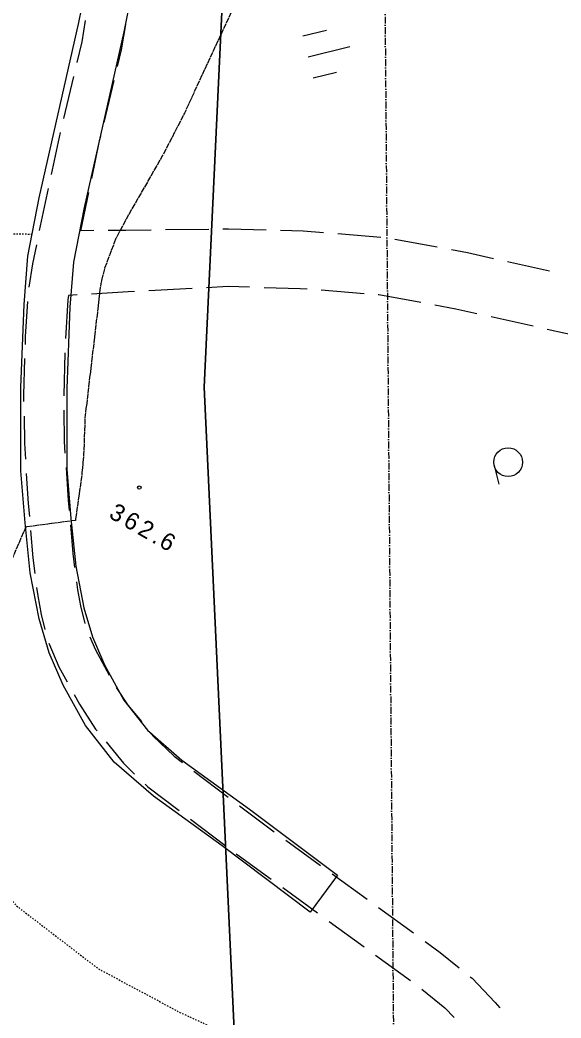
# Model space of a CAD drawing. Header units: millimetres. Extents: x 432273 to 1023813, y -32657 to 705940.
# Drawn here: x 778188 to 825289, y 449652 to 536582 of the extents above; entities that cross this region are included whole.
import ezdxf

# ---------------------------------------------------------------- set-up
doc = ezdxf.new("R2010")
doc.units = ezdxf.units.MM
doc.header["$LTSCALE"] = 100
for name, pattern in [('56201', [2.5, 1.25, -1.25]), ('56301', [0.5, 0.25, -0.25]), ('57103', [5.5, 5, -0.5]), ('SXF_一点短鎖線', [9.25, 6, -1.5, 0.25, -1.5])]:
    doc.linetypes.add(name, pattern=pattern)
doc.layers.get('Defpoints').update_dxf_attribs({"color": 153})
doc.layers.add('D-BGD', color=7, linetype='Continuous', lineweight=13)
doc.layers.add('●予備設計_LP横断', color=7, linetype='Continuous', lineweight=13)
doc.styles.add('Style-WORKING', font='WORKING.shx')

# ---------------------------------------------------------------- blocks, each defined once
blk = doc.blocks.new('M7312')
at = {"layer": '●予備設計_LP横断', "linetype": 'Continuous', "lineweight": 20}
blk.add_circle((0, -0.001), 0.15, dxfattribs=at)
blk = doc.blocks.new('21311212131313131')
at = {"layer": 'D-BGD', "linetype": 'Continuous'}
for p, q in [((2522809.1631, -1165827.1117, 362947.9804), (2522072.5821, -1169502.9371, 363024.9804)), ((2516993.4896, -1169386.722, 363039.9804), (2516255.5513, -1173062.9444, 363116.9804)), ((2521826.8951, -1170728.5046, 363049.9804), (2521089.834, -1174405.2071, 363125.9804)), ((2534025.1939, -1173860.7889), (2535636.0676, -1173433.8772)), ((2515121.8239, -1179207.2873, 363222.9804), (2514519.0453, -1182907.3394, 363269.9804)), ((2572727.4194, -1183115.0488, 363332.9804), (2574868.4403, -1180037.0605, 363341.9804)), ((2576869.3848, -1183291.6848, 363338.9804), (2579009.5286, -1180213.2163, 363348.9804)), ((2514366.7919, -1184147.5747, 363281.9804), (2514139.6879, -1187890.2596, 363296.9804)), ((2569871.4998, -1187219.8826, 363318.9804), (2572013.0009, -1184141.0172, 363328.9804)), ((2574014.3424, -1187396.9988, 363324.9804), (2576155.8435, -1184318.1334, 363334.9804)), ((2519293.3174, -1185500.4332, 363285.9804), (2519071.5596, -1189243.7648, 363301.9804)), ((2498768.7753, -1190805.3501), (2497807.3468, -1187180.404)), ((2500582.1255, -1190325.116), (2500043.7222, -1188295.2356)), ((2567016.0604, -1191323.8393, 363305.9804), (2569157.9585, -1188246.3312, 363315.9804)), ((2571159.7802, -1191501.4357, 363311.9804), (2573300.8011, -1188423.4474, 363321.9804)), ((2496956.7825, -1191285.1871), (2496419.2564, -1189255.7869)), ((2561180.4963, -1199442.9745, 363182.9804), (2563383.8599, -1196409.3752, 363240.9804)), ((2565362.5616, -1199648.4029, 363219.9804), (2567565.048, -1196614.3234, 363275.9804)), ((2513976.9507, -1199133.1524, 363335.9804), (2514100.0387, -1202881.7192, 363347.9804)), ((2519153.3644, -1200481.4443, 363311.9804), (2519432.9711, -1204221.0721, 363289.9804)), ((2501190.9172, -1207672.3236, 363312.9804), (2504855.1605, -1208467.5463, 363261.9804)), ((2514292.5785, -1209127.3692, 363310.9804), (2514325.8217, -1210301.5667, 363289.9804)), ((2510987.5053, -1209671.0881, 363268.9804), (2514325.8217, -1210301.5667, 363289.9804)), ((2519925.935, -1210451.0594, 363305.9804), (2519988.4422, -1211224.0231, 363309.9804)), ((2500909.5687, -1211189.2265, 363307.9804), (2504574.209, -1211985.8066, 363256.9804)), ((2505795.0387, -1212250.5607, 363239.9804), (2509480.4229, -1212946.773, 363261.9804)), ((2510708.3273, -1213177.7788, 363269.9804), (2514393.2313, -1213874.8682, 363291.9804))]:
    blk.add_line(p, q, dxfattribs=at)
at = {"layer": 'D-BGD', "linetype": '56201'}
blk.add_line((2514694.1051, -1220359.9504), (2514707.9436, -1214484.9282), dxfattribs=at)
at = {"layer": 'D-BGD', "linetype": 'Continuous', "extrusion": (0.208838, -0.021412, 0.977716), "elevation": 905631.7724}
blk.add_lwpolyline([(-911546.4808, -2487980.1748), (-913869.9319, -2487751.5302), (-915282.1532, -2487665.7884)], dxfattribs=at)
at = {"layer": 'D-BGD', "linetype": 'Continuous', "extrusion": (0.191886, -0.018185, 0.981249), "elevation": 861436.6295}
blk.add_lwpolyline([(-932557.5932, -2501380.8026), (-934426.3215, -2501183.6521), (-936293.0479, -2501053.9478)], dxfattribs=at)
at = {"layer": 'D-BGD', "linetype": 'Continuous', "extrusion": (0.203965, -0.144849, 0.968203), "elevation": 1047900.0805}
blk.add_lwpolyline([(530020.0349, -2603208.223), (531647.2903, -2603192.2336), (533767.5067, -2603288.1699)], dxfattribs=at)
at = {"layer": 'D-BGD', "linetype": 'Continuous', "extrusion": (-0.492964, 0.396115, 0.774648), "elevation": -1457365.4868}
blk.add_lwpolyline([(-696675.9677, 2359746.9542), (-699237.6866, 2359696.3528), (-700413.8118, 2359865.5514)], dxfattribs=at)
at = {"layer": 'D-BGD', "linetype": 'Continuous', "extrusion": (0.132991, -0.008556, 0.99108), "elevation": 705225.0515}
blk.add_lwpolyline([(-1016328.6334, -2519052.6016), (-1020027.5519, -2518684.9156), (-1020060.6578, -2518684.9156)], dxfattribs=at)
at = {"layer": 'D-BGD', "linetype": '57103', "elevation": 362499.9804, "flags": 128}
for points in [[(2466867.5543, -1182897.2336), (2469613.2029, -1184264.6395), (2470738.9297, -1184823.9024), (2472744.3615, -1185819.1471), (2474063.2565, -1186514.9385), (2475854.6546, -1187501.3168), (2478428.4461, -1189253.4578), (2479634.9638, -1190214.9207), (2481222.4392, -1191365.5534), (2486882.9227, -1193583.0635), (2488648.4594, -1194362.6178), (2490109.1813, -1195419.9201), (2503901.1319, -1201459.5973), (2507631.0085, -1203280.3034), (2513221.4013, -1206346.3931), (2514989.9798, -1207224.5159)], [(2514989.9798, -1207224.5159), (2517600.639, -1208142.9509), (2518889.3431, -1208435.7417), (2530621.1852, -1209564.9914), (2533781.1399, -1209613.3119), (2535465.4935, -1209724.8226), (2539553.5187, -1210208.241), (2540231.8463, -1214525.2555), (2543383.1394, -1215803.4959), (2544093.8857, -1216294.0483), (2544592.1862, -1216781.1638), (2544835.4589, -1217555.0419), (2544794.7746, -1218274.9347), (2544390.4147, -1219038.5662), (2543577.7836, -1219625.4363), (2541335.7473, -1220441.0108)]]:
    blk.add_lwpolyline(points, dxfattribs=at)
at = {"layer": 'D-BGD', "linetype": 'Continuous', "flags": 128}
for points in [[(2492964.4428, -1206172.8459), (2496937.3692, -1206874.8444), (2512285.3207, -1210007.628), (2517085.0324, -1210836.1887), (2521009.2767, -1211066.9219), (2528079.0241, -1211193.2793), (2535106.948, -1211060.7529), (2539402.4639, -1210611.2043), (2543543.7272, -1210097.7327), (2547157.0473, -1209328.3064), (2549676.3494, -1208506.0523), (2552092.4907, -1207401.5965), (2555131.3864, -1205665.6069), (2557703.0926, -1203556.4365), (2560235.3016, -1200501.0727), (2564373.8616, -1194544.7182), (2569987.7942, -1186740.8883), (2573234.8388, -1189077.0603)], [(2573234.8388, -1189077.0603), (2567640.2612, -1196853.8646), (2563423.6345, -1202923.6678), (2560536.3446, -1206404.8279), (2557408.3102, -1208972.1292), (2553919.9386, -1210964.8158), (2551132.7468, -1212238.9372), (2548197.5945, -1213196.0717), (2544207.1344, -1214046.3272), (2539855.9354, -1214585.0968), (2535353.2817, -1215056.9151), (2528080.8158, -1215194.6546), (2520855.446, -1215065.1865), (2516625.3223, -1214816.3486), (2511545.476, -1213939.3153), (2496189.5468, -1210804.4445), (2492309.0937, -1210118.8682)]]:
    blk.add_lwpolyline(points, dxfattribs=at)
at = {"layer": 'D-BGD', "linetype": 'Continuous', "extrusion": (0.01557, 0.002974, 0.999874), "elevation": 398864.9039}
blk.add_lwpolyline([(2508102.7051, -1190329.7411), (2507994.0572, -1192114.9056), (2507983.1503, -1194075.56)], dxfattribs=at)
at = {"layer": 'D-BGD', "linetype": 'Continuous', "extrusion": (0.035334, 0.002918, 0.999371), "elevation": 448612.4477}
blk.add_lwpolyline([(-1393747.102, -2398087.8254), (-1394338.2655, -2398003.2104), (-1397478.1315, -2397721.1601)], dxfattribs=at)
at = {"layer": 'D-BGD', "linetype": '56201', "flags": 128}
blk.add_lwpolyline([(2568462.4992, -1218671.7272), (2573216.1335, -1214657.2612), (2578555.403, -1207403.0541), (2582206.0431, -1200224.2419), (2586430.9707, -1190494.8997)], dxfattribs=at)
at = {"layer": 'D-BGD', "linetype": 'Continuous', "extrusion": (-0.438748, 0.302604, 0.846127), "elevation": -1179370.7115}
blk.add_lwpolyline([(-471751.2716, 2553853.7863), (-474358.5876, 2553928.8358), (-475500.1156, 2553934.4645)], dxfattribs=at)
at = {"layer": 'D-BGD', "linetype": 'Continuous', "extrusion": (-0.390092, 0.26841, 0.880786), "elevation": -1002800.578}
blk.add_lwpolyline([(-470864.9438, 2632543.6304), (-471216.7101, 2632554.1898), (-474615.0043, 2632573.1966)], dxfattribs=at)
at = {"layer": 'D-BGD', "linetype": 'Continuous', "extrusion": (-0.028903, 0.003213, 0.999577), "elevation": 286670.0843}
blk.add_lwpolyline([(909082.5037, 2639929.7853), (912332.4872, 2640273.6554), (912809.4821, 2640342.4294)], dxfattribs=at)
at = {"layer": 'D-BGD', "linetype": 'Continuous', "extrusion": (0.109397, 0.00243, 0.993995), "elevation": 633800.1152}
blk.add_lwpolyline([(-1251126.6744, -2437045.9117), (-1252968.7621, -2436991.079), (-1254873.351, -2437091.6057)], dxfattribs=at)
at = {"layer": 'D-BGD', "linetype": 'Continuous', "extrusion": (0.167684, -0.139691, 0.975894), "elevation": 952213.5013}
blk.add_lwpolyline([(715286.0387, -2593881.2096), (715615.6461, -2593899.5375), (719027.5585, -2593665.8567)], dxfattribs=at)
at = {"layer": 'D-BGD', "linetype": 'Continuous', "extrusion": (-0.973184, -0.031209, 0.2279), "elevation": -2326334.0506}
blk.add_lwpolyline([(1284097.7719, 917674.0396), (1286309.2958, 917681.2288), (1287847.3854, 917653.4991)], dxfattribs=at)
at = {"layer": 'D-BGD', "linetype": 'Continuous', "extrusion": (0.019973, 0.002028, 0.999798), "elevation": 411765.6777}
blk.add_lwpolyline([(-1458176.9481, -2411313.4358), (-1457290.7989, -2412955.273), (-1456243.9416, -2414451.4981), (-1456211.3301, -2414499.3989)], dxfattribs=at)
at = {"layer": 'D-BGD', "linetype": 'Continuous', "extrusion": (0.001389, 0.016481, 0.999863), "elevation": 346826.6822}
blk.add_lwpolyline([(-2651128.1846, 993852.712), (-2651524.2005, 993447.2509), (-2652815.915, 992159.8226), (-2653653.9775, 991089.2978)], dxfattribs=at)
at = {"layer": 'D-BGD', "linetype": 'Continuous', "extrusion": (-0.901549, -0.070389, 0.426913), "elevation": -2031534.3775}
blk.add_lwpolyline([(1397927.0545, 1360810.3812), (1398495.9367, 1360807.0637), (1401676.6442, 1360826.9688)], dxfattribs=at)
at = {"layer": 'D-BGD', "linetype": 'Continuous', "extrusion": (-0.054441, -0.311147, 0.948801), "elevation": 584307.5451}
blk.add_lwpolyline([(2666909.1261, -604867.9279), (2669159.1644, -604804.6114), (2670656.4903, -604867.9279)], dxfattribs=at)
at = {"layer": 'D-BGD', "linetype": 'Continuous', "extrusion": (0.264355, -0.55552, 0.788362), "elevation": 1631745.2619}
blk.add_lwpolyline([(1782886.7332, -1500812.8718), (1784058.5311, -1500840.5045), (1786623.1477, -1500582.0571)], dxfattribs=at)
at = {"layer": 'D-BGD', "linetype": 'Continuous', "extrusion": (-0.110471, -0.55759, 0.822733), "elevation": 695982.0552}
blk.add_lwpolyline([(2693205.0267, -368318.8548), (2693610.6048, -368327.651), (2696954.3499, -368290.7069)], dxfattribs=at)
at = {"layer": 'D-BGD', "linetype": 'Continuous', "extrusion": (-0.053596, -0.3068, 0.950264), "elevation": 582793.0623}
blk.add_lwpolyline([(2667034.1814, -611580.7946), (2668927.7933, -611526.2105), (2670782.0334, -611606.4813)], dxfattribs=at)
at = {"layer": 'D-BGD', "linetype": 'Continuous', "extrusion": (0.028004, -0.122991, 0.992013), "elevation": 580115.2017}
blk.add_lwpolyline([(2202833.4028, -1683948.7892), (2205678.8765, -1684345.1773), (2206550.053, -1684448.2383)], dxfattribs=at)
at = {"layer": 'D-BGD', "linetype": 'Continuous', "extrusion": (-0.085575, 0.866444, 0.491885), "elevation": -1087762.0343}
blk.add_lwpolyline([(-2408655.5712, 1031449.9377), (-2411169.8764, 1031406.2927), (-2412399.2809, 1031286.8431)], dxfattribs=at)
at = {"layer": 'D-BGD', "linetype": 'Continuous', "extrusion": (0.245288, -0.517312, 0.819891), "elevation": 1550397.2079}
blk.add_lwpolyline([(1784978.768, -1586077.5944), (1787222.4356, -1586124.7544), (1788721.2246, -1585976.2878)], dxfattribs=at)
at = {"layer": 'D-BGD', "linetype": 'Continuous', "extrusion": (0.009022, -0.136397, 0.990613), "elevation": 547841.7044}
blk.add_lwpolyline([(2434554.7949, -1312330.7423), (2434911.4196, -1312404.3545), (2438272.9579, -1312769.6753), (2438277.4062, -1312770.132)], dxfattribs=at)
at = {"layer": 'D-BGD', "linetype": 'Continuous', "extrusion": (0.011907, -0.385835, 0.922491), "elevation": 832550.7144}
blk.add_lwpolyline([(2486413.1385, -1048628.1638), (2490139.9897, -1048783.5966), (2490159.7128, -1048783.5966)], dxfattribs=at)
at = {"layer": 'D-BGD', "linetype": 'Continuous', "extrusion": (0.013248, 0.051355, 0.998593), "elevation": 333944.3112}
blk.add_lwpolyline([(-2752374.019, 559555.6096), (-2754992.192, 558782.5517), (-2755954.0462, 558443.1605)], dxfattribs=at)
at = {"layer": 'D-BGD', "linetype": 'Continuous', "extrusion": (0.020725, 0.141056, 0.989785), "elevation": 240468.3533}
blk.add_lwpolyline([(-2665391.3741, 878782.6924), (-2667089.0964, 878852.8334), (-2669138.7859, 878803.7347)], dxfattribs=at)
at = {"layer": 'D-BGD', "linetype": 'Continuous', "extrusion": (0.025578, -0.098056, 0.994852), "elevation": 545146.3523}
blk.add_lwpolyline([(2146895.1267, -1769096.2087), (2149484.4947, -1769540.2712), (2150594.3733, -1769708.0282)], dxfattribs=at)
at = {"layer": 'D-BGD', "linetype": 'Continuous', "extrusion": (-0.082306, 0.844969, 0.528444), "elevation": -1043158.5793}
blk.add_lwpolyline([(-2410857.3457, 1076879.7721), (-2413234.0166, 1076838.5455), (-2414600.7165, 1076708.9765)], dxfattribs=at)
at = {"layer": 'D-BGD', "linetype": 'Continuous', "extrusion": (0.01663, 0.064263, 0.997794), "elevation": 326343.2361}
blk.add_lwpolyline([(-2744525.675, 567482.7533), (-2747525.6361, 566834.9681), (-2748185.2916, 566669.2557)], dxfattribs=at)
at = {"layer": 'D-BGD', "linetype": 'Continuous', "extrusion": (0.015433, -0.023379, 0.999608), "elevation": 430459.0763}
blk.add_lwpolyline([(1438408.8585, -2394189.3957), (1441067.3361, -2395974.2352), (1441535.0457, -2396259.8095)], dxfattribs=at)
at = {"layer": 'D-BGD', "linetype": 'Continuous', "extrusion": (0.012514, 0.05465, 0.998427), "elevation": 327847.6175}
blk.add_lwpolyline([(-2737897.3582, 638761.4312), (-2740172.1691, 638154.99), (-2741500.7396, 637726.9138)], dxfattribs=at)
at = {"layer": 'D-BGD', "linetype": 'Continuous'}
for points in [[(2578582.9086, -1175013.6616, 363311.9804), (2578701.8173, -1174861.0093, 363309.9804), (2580779.2023, -1172794.7395, 363549.9804), (2581230.7645, -1172373.879, 363540.9804)], [(2557957.9922, -1203249.083, 363193.9804), (2558198.2049, -1203047.6932, 363189.9804), (2559904.9429, -1201200.3316, 363149.9804), (2560446.4665, -1200454.7867, 363163.9804)], [(2554721.0939, -1210001.1509, 363225.9804), (2555540.2564, -1209527.3, 363279.9804), (2557706.8978, -1208068.5113, 363239.9804), (2557850.2647, -1207944.0689, 363236.9804)], [(2544895.7383, -1210012.4862, 362739.9804), (2545595.5004, -1209908.7657, 362679.9804), (2546984.6134, -1209620.3827, 363019.9804), (2548508.7187, -1209204.1127, 363083.9804)], [(2545479.6986, -1213462.7132, 362738.9804), (2546205.5642, -1213355.0421, 362679.9804), (2547802.2502, -1213020.6869, 363019.9804), (2549101.201, -1212665.8451, 363064.9804)]]:
    blk.add_polyline3d(points, dxfattribs=at)
blk.add_circle((2533705.1571, -1172652.9938), 1249.8749, dxfattribs=at)
at = {"layer": 'Defpoints', "linetype": 'Continuous', "flags": 128}
blk.add_lwpolyline([(2358657.0594, -1194799.6502), (2527728.8742, -1199242.0985), (2831012.6992, -1178777.6202)], dxfattribs=at)
at = {"layer": 'D-BGD', "linetype": 'Continuous', "lineweight": 20, "xscale": 1000, "yscale": 1000, "zscale": 1000, "rotation": 61.30205960440028}
blk.add_blockref('M7312', (2536585.8463, -1204708.6361, 362596.9804), dxfattribs=at)
at = {"layer": 'D-BGD', "linetype": 'Continuous', "insert": (2539227.5398, -1207400.4545), "char_height": 1499.999919, "attachment_point": 7, "rotation": 61.302059604, "line_spacing_factor": 0.722892, "style": 'Style-WORKING'}
blk.add_mtext('\\T1.287;362.6', dxfattribs=at)

msp = doc.modelspace()

# ---------------------------------------------------------------- linework, layer by layer
at = {"layer": 'D-BGD', "linetype": 'SXF_一点短鎖線'}
msp.add_line((809439.6, 601616.3, 354000), (810951.2, 417867.6, 354000), dxfattribs=at)

# ---------------------------------------------------------------- block references
at = {"layer": 'D-BGD', "linetype": '56301', "rotation": 268.807065034117}
msp.add_blockref('21311212131313131', (2045832.1, 3006806.9, 354000), dxfattribs=at)

doc.saveas('drawing.dxf')
